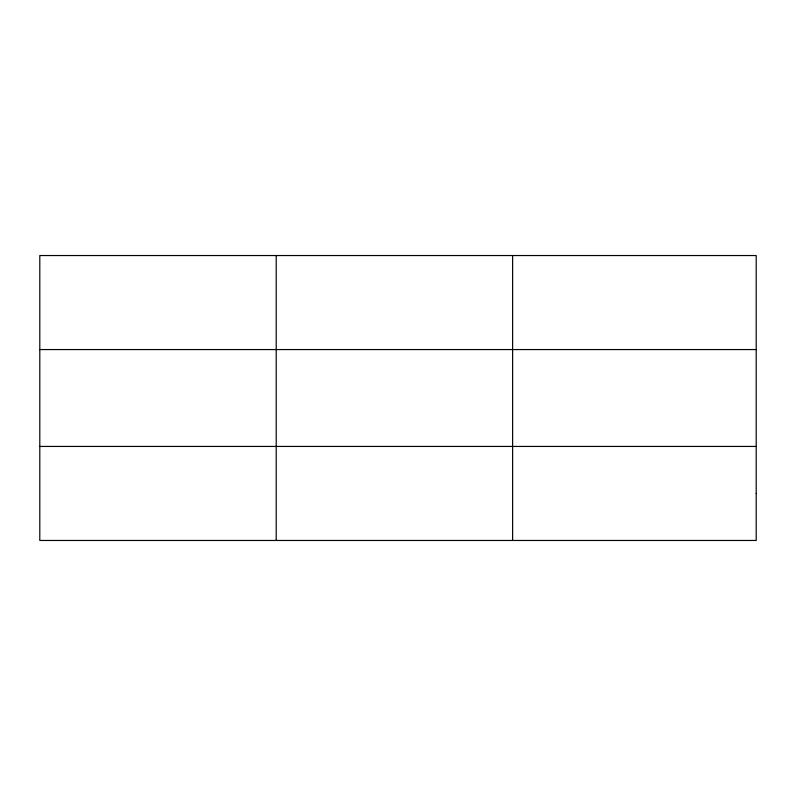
<?xml version="1.0" encoding="UTF-8"?>
<svg xmlns="http://www.w3.org/2000/svg" width="796" height="796" viewBox="0 0 796 796"><rect width="100%" height="100%" fill="white"/><g stroke="black" fill="none" stroke-linecap="round" stroke-linejoin="round"><path stroke-width="1.19" d="M276.212 255.536L276.212 540.464M512.624 255.536L512.624 540.464M39.8 349.563L756.2 349.563M39.8 446.437L756.2 446.437M756.2 493.45L756.2 540.464L39.8 540.464L39.8 255.536L756.2 255.536L756.2 493.45"/></g></svg>
